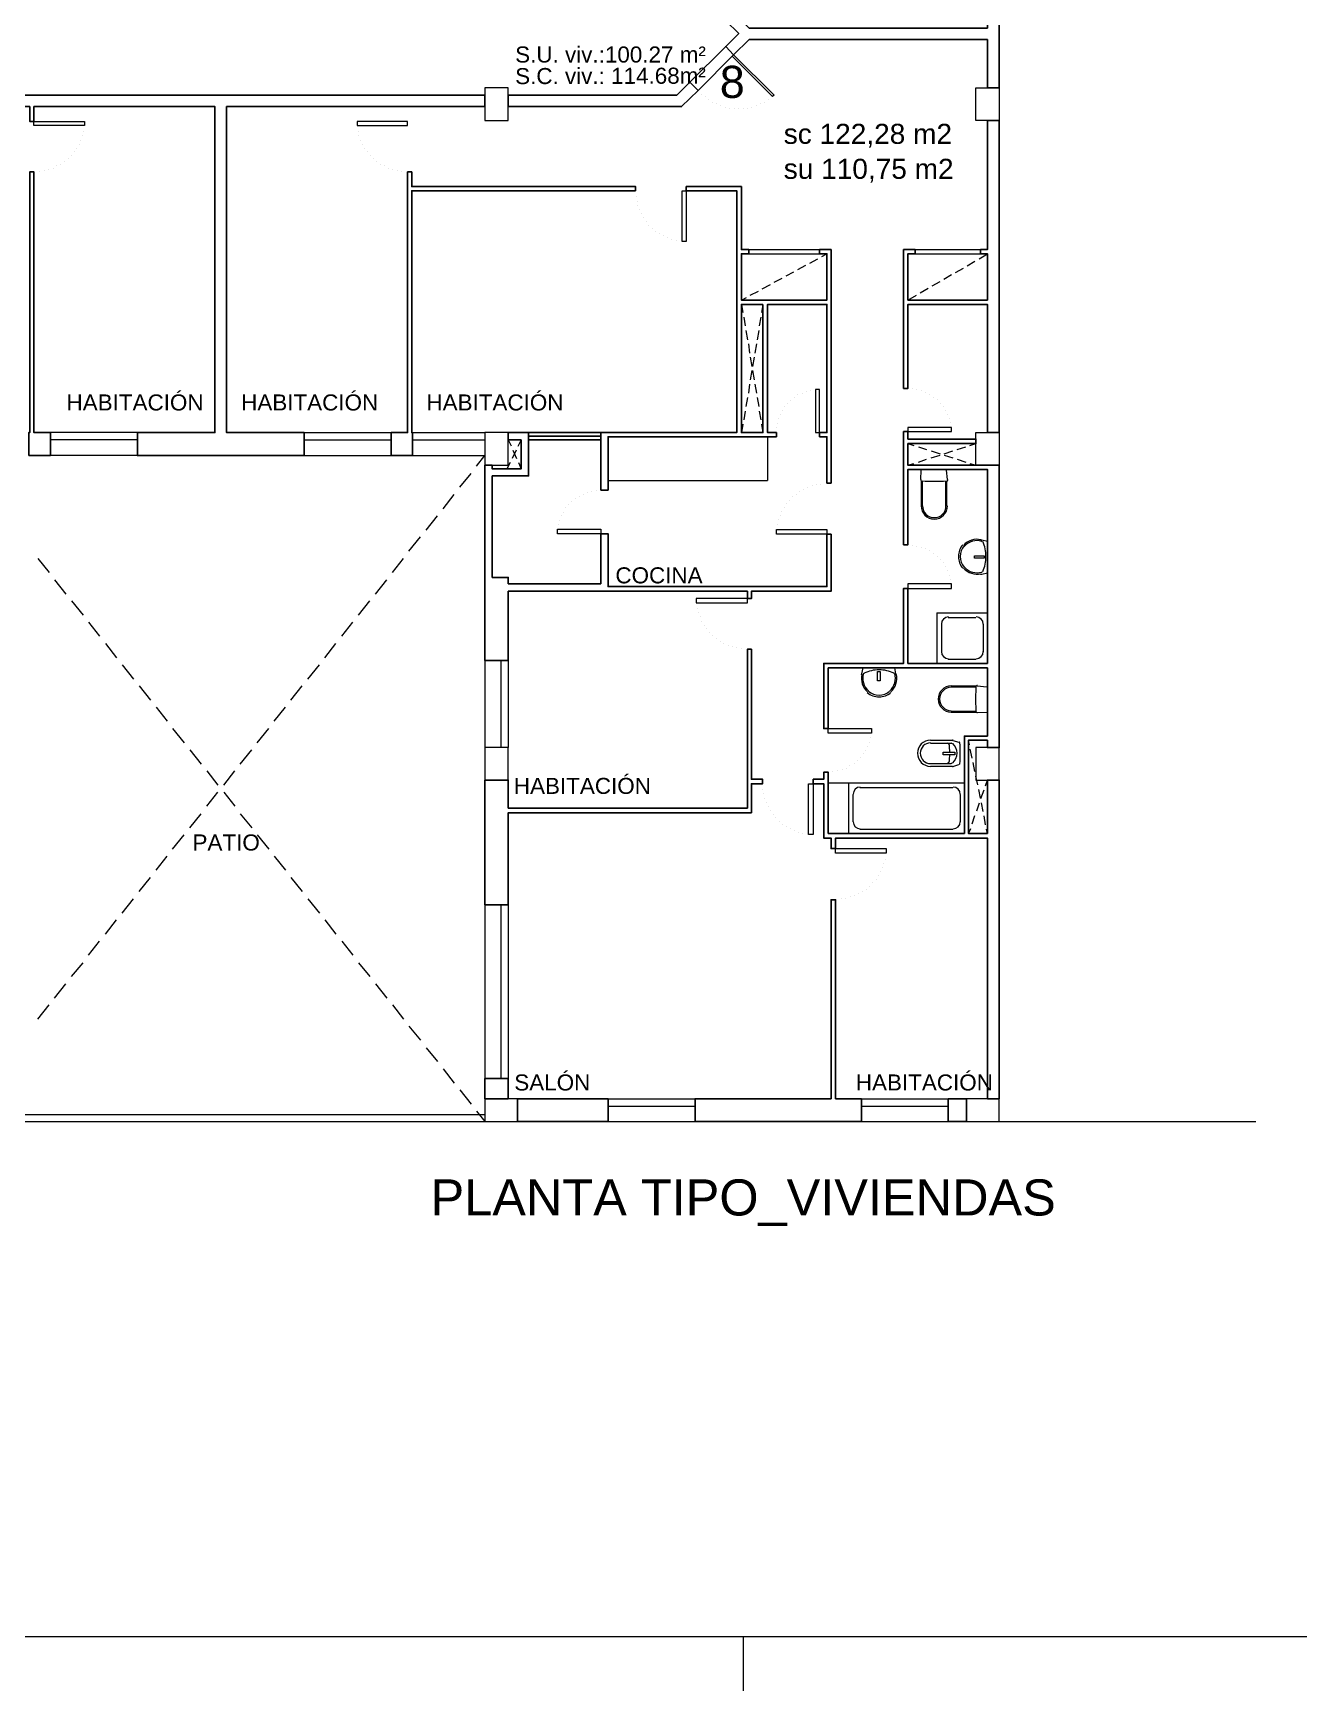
# Model space of a CAD drawing. Header units: millimetres. Extents: x 158 to 1000, y 519 to 900.
# Drawn here: x 501.6 to 618.1, y 601.6 to 754.2 of the extents above; entities that cross this region are included whole.
import ezdxf

# ---------------------------------------------------------------- set-up
doc = ezdxf.new("R2010")
doc.units = ezdxf.units.MM
doc.layers.get('0').update_dxf_attribs({"lineweight": 25})
doc.styles.add('textstyle3', font='Arial.ttf')

msp = doc.modelspace()

# ---------------------------------------------------------------- linework, layer by layer
at = {"color": 251, "lineweight": 5}
msp.add_line((566.97, 606.55), (566.97, 601.56), dxfattribs=at)
at = {"color": 18, "lineweight": 18, "true_color": 0x000000, "flags": 128}
for points in [[(182.96, 606.55), (746.93, 606.55), (746.93, 893.49), (182.96, 893.49), (182.96, 606.55)], [(543.18, 746.17), (545.34, 746.17), (545.34, 749.17), (543.18, 749.17), (543.18, 746.17)], [(588.39, 749.17), (590.55, 749.17), (590.55, 746.17), (588.39, 746.17), (588.39, 749.17)], [(545.34, 717.42), (543.18, 717.42), (543.18, 714.42), (545.34, 714.42), (545.34, 717.42)], [(588.39, 717.42), (590.55, 717.42), (590.55, 714.42), (588.39, 714.42), (588.39, 717.42)], [(545.34, 688.42), (543.18, 688.42), (543.18, 685.42), (545.34, 685.42), (545.34, 688.42)], [(588.39, 685.42), (590.55, 685.42), (590.55, 688.42), (588.39, 688.42), (588.39, 685.42)], [(543.18, 653.97), (546.18, 653.97), (546.18, 656.08), (543.18, 656.08), (543.18, 653.97)], [(587.54, 653.97), (590.55, 653.97), (590.55, 656.08), (587.54, 656.08), (587.54, 653.97)]]:
    msp.add_lwpolyline(points, dxfattribs=at)
at = {"color": 18, "lineweight": 25, "true_color": 0x000000, "flags": 128}
for points in [[(589.45, 749.17), (590.55, 749.17), (590.55, 759.16), (589.45, 759.16), (589.45, 754.68), (567.52, 754.68), (566.08, 756.07), (565.36, 755.35), (566.55, 754.17), (565.36, 752.98), (566.08, 752.22), (567.52, 753.62), (589.45, 753.62), (589.45, 749.17)], [(545.34, 747.44), (545.34, 748.5), (560.87, 748.5), (562.06, 749.68), (562.82, 748.92), (561.3, 747.44), (545.34, 747.44)], [(511.18, 717.42), (511.18, 715.31), (526.54, 715.31), (526.54, 717.42), (519.39, 717.42), (519.39, 747.44), (543.18, 747.44), (543.18, 748.5), (494.54, 748.5), (494.54, 747.44), (501.27, 747.44), (501.27, 746.08), (501.65, 746.08), (501.65, 747.44), (518.33, 747.44), (518.33, 717.42), (511.18, 717.42)], [(589.45, 717.42), (590.55, 717.42), (590.55, 746.17), (589.45, 746.17), (589.45, 734.27), (588.81, 734.27), (588.81, 733.89), (589.45, 733.89), (589.45, 729.62), (582.13, 729.62), (582.13, 733.89), (582.8, 733.89), (582.8, 734.27), (581.74, 734.27), (581.74, 721.49), (582.13, 721.49), (582.13, 729.23), (589.45, 729.23), (589.45, 717.42)], [(501.18, 715.31), (501.18, 717.42), (501.27, 717.42), (501.27, 741.43), (501.65, 741.43), (501.65, 717.42), (503.17, 717.42), (503.17, 715.31), (501.18, 715.31)], [(557.06, 739.69), (557.06, 740.07), (536.45, 740.07), (536.45, 741.43), (536.07, 741.43), (536.07, 717.42), (534.54, 717.42), (534.54, 715.31), (536.53, 715.31), (536.53, 717.42), (536.45, 717.42), (536.45, 739.69), (557.06, 739.69)], [(553.85, 712.13), (554.52, 712.13), (554.52, 717.04), (570.02, 717.04), (570.02, 717.42), (569.21, 717.42), (569.21, 729.23), (574.68, 729.23), (574.68, 717.42), (574, 717.42), (574, 717.04), (574.68, 717.04), (574.68, 712.77), (575.06, 712.77), (575.06, 734.27), (574, 734.27), (574, 733.89), (574.68, 733.89), (574.68, 729.62), (566.8, 729.62), (566.8, 733.89), (567.48, 733.89), (567.48, 734.27), (566.8, 734.27), (566.8, 740.07), (561.72, 740.07), (561.72, 739.69), (566.38, 739.69), (566.38, 717.42), (553.85, 717.42), (553.85, 712.13)], [(568.79, 729.23), (566.8, 729.23), (566.8, 717.42), (568.79, 717.42), (568.79, 729.23)], [(589.45, 656.08), (590.55, 656.08), (590.55, 685.42), (589.45, 685.42), (589.45, 680.51), (587.71, 680.51), (587.71, 689.1), (589.45, 689.1), (589.45, 688.42), (590.55, 688.42), (590.55, 714.42), (582.13, 714.42), (582.13, 716.41), (588.39, 716.41), (588.39, 716.83), (582.13, 716.83), (582.13, 717.34), (582.13, 717.51), (581.74, 717.51), (581.74, 707.09), (582.13, 707.09), (582.13, 714.04), (589.45, 714.04), (589.45, 696.17), (582.13, 696.17), (582.13, 703.07), (581.74, 703.07), (581.74, 696.17), (574.38, 696.17), (574.38, 690.16), (574.8, 690.16), (574.8, 695.75), (589.45, 695.75), (589.45, 689.48), (587.33, 689.48), (587.33, 680.51), (574.8, 680.51), (574.8, 686.14), (574.38, 686.14), (574.38, 685.5), (573.41, 685.5), (573.41, 685.08), (574.38, 685.08), (574.38, 680.09), (575.06, 680.09), (575.06, 679.11), (575.48, 679.11), (575.48, 680.09), (589.45, 680.09), (589.45, 656.08)], [(543.18, 696.43), (545.34, 696.43), (545.34, 702.82), (567.35, 702.82), (567.35, 702.14), (567.73, 702.14), (567.73, 702.82), (575.06, 702.82), (575.06, 708.07), (574.68, 708.07), (574.68, 703.24), (554.52, 703.24), (554.52, 708.11), (553.85, 708.11), (553.85, 703.5), (545.34, 703.5), (545.34, 704.09), (543.86, 704.09), (543.86, 713.44), (547.2, 713.44), (547.2, 717.42), (545.34, 717.42), (545.34, 716.75), (546.52, 716.75), (546.52, 714.08), (543.86, 714.08), (543.86, 714.42), (543.18, 714.42), (543.18, 696.43)], [(553.85, 717.42), (547.2, 717.42)], [(553.85, 717.08), (547.2, 717.08)], [(547.2, 716.75), (553.85, 716.75)], [(543.18, 673.95), (545.34, 673.95), (545.34, 682.41), (567.73, 682.41), (567.73, 685.08), (568.75, 685.08), (568.75, 685.5), (567.73, 685.5), (567.73, 697.48), (567.35, 697.48), (567.35, 682.84), (545.34, 682.84), (545.34, 685.42), (543.18, 685.42), (543.18, 673.95)], [(562.53, 653.97), (562.53, 656.08), (575.06, 656.08), (575.06, 674.41), (575.48, 674.41), (575.48, 656.08), (577.85, 656.08), (577.85, 653.97), (562.53, 653.97)], [(543.18, 656.08), (543.18, 657.94), (545.34, 657.94), (545.34, 656.08), (543.18, 656.08)], [(546.18, 653.97), (546.18, 656.08), (554.52, 656.08), (554.52, 653.97), (546.18, 653.97)], [(587.54, 656.08), (585.85, 656.08), (585.85, 653.97), (587.54, 653.97), (587.54, 656.08)]]:
    msp.add_lwpolyline(points, dxfattribs=at)
at = {"color": 252, "lineweight": 13, "true_color": 0x939598, "flags": 128}
for points in [[(565.36, 752.98), (562.06, 749.68)], [(562.82, 748.92), (566.08, 752.22)]]:
    msp.add_lwpolyline(points, dxfattribs=at)
at = {"color": 251, "lineweight": 5, "flags": 128}
for points in [[(566.08, 752.22), (569.81, 748.5), (569.68, 748.37), (565.95, 752.09), (566.08, 752.22)], [(501.65, 745.7), (501.65, 746.08), (506.31, 746.08), (506.31, 745.7), (501.65, 745.7)], [(536.07, 745.7), (536.07, 746.08), (531.41, 746.08), (531.41, 745.7), (536.07, 745.7)], [(561.34, 739.69), (561.72, 739.69), (561.72, 735.03), (561.34, 735.03), (561.34, 739.69)], [(567.48, 734.27), (574, 734.27)], [(582.8, 734.27), (588.81, 734.27)], [(567.48, 733.89), (574, 733.89)], [(582.8, 733.89), (588.81, 733.89)], [(573.62, 717.42), (574, 717.42), (574, 721.4), (573.62, 721.4), (573.62, 717.42)], [(582.13, 717.89), (582.13, 717.51), (586.15, 717.51), (586.15, 717.89), (582.13, 717.89)], [(553.85, 708.53), (553.85, 708.11), (549.87, 708.11), (549.87, 708.53), (553.85, 708.53)], [(574.68, 708.49), (574.68, 708.07), (570.02, 708.07), (570.02, 708.49), (574.68, 708.49)], [(582.13, 703.5), (582.13, 703.07), (586.15, 703.07), (586.15, 703.5), (582.13, 703.5)], [(567.35, 701.76), (567.35, 702.14), (562.65, 702.14), (562.65, 701.76), (567.35, 701.76)], [(574.8, 689.74), (574.8, 690.16), (578.78, 690.16), (578.78, 689.74), (574.8, 689.74)], [(572.98, 685.08), (573.41, 685.08), (573.41, 680.42), (572.98, 680.42), (572.98, 685.08)], [(575.48, 678.69), (575.48, 679.11), (580.14, 679.11), (580.14, 678.69), (575.48, 678.69)]]:
    msp.add_lwpolyline(points, dxfattribs=at)
at = {"color": 250, "lineweight": 5, "flags": 128}
for points in [[(563.16, 748.58), (563.16, 748.58)], [(563.46, 748.33), (563.46, 748.33)], [(563.8, 748.07), (563.8, 748.07)], [(569.3, 748.07), (569.3, 748.07)], [(569.68, 748.37), (569.68, 748.37)], [(564.13, 747.86), (564.13, 747.86)], [(564.52, 747.69), (564.52, 747.69)], [(564.9, 747.52), (564.9, 747.52)], [(565.32, 747.4), (565.32, 747.4)], [(565.7, 747.31), (565.7, 747.31)], [(566.12, 747.27), (566.12, 747.27)], [(566.55, 747.23), (566.55, 747.23)], [(566.97, 747.27), (566.97, 747.27)], [(567.35, 747.31), (567.35, 747.31)], [(567.77, 747.4), (567.77, 747.4)], [(568.2, 747.52), (568.2, 747.52)], [(568.58, 747.69), (568.58, 747.69)], [(568.92, 747.86), (568.92, 747.86)]]:
    msp.add_lwpolyline(points, dxfattribs=at)
at = {"color": 8, "lineweight": 0, "flags": 128}
for points in [[(506.22, 745.15), (506.22, 745.15)], [(531.5, 745.15), (531.5, 745.15)], [(505.59, 743.63), (505.59, 743.63)], [(505.84, 743.97), (505.84, 743.97)], [(505.97, 744.35), (505.97, 744.35)], [(506.14, 744.77), (506.14, 744.77)], [(531.58, 744.77), (531.58, 744.77)], [(531.75, 744.35), (531.75, 744.35)], [(531.88, 743.97), (531.88, 743.97)], [(532.13, 743.63), (532.13, 743.63)], [(503.77, 741.98), (503.77, 741.98)], [(504.15, 742.15), (504.15, 742.15)], [(504.49, 742.4), (504.49, 742.4)], [(504.83, 742.65), (504.83, 742.65)], [(505.08, 742.95), (505.08, 742.95)], [(505.38, 743.29), (505.38, 743.29)], [(532.34, 743.29), (532.34, 743.29)], [(532.64, 742.95), (532.64, 742.95)], [(532.89, 742.65), (532.89, 742.65)], [(533.23, 742.4), (533.23, 742.4)], [(533.57, 742.15), (533.57, 742.15)], [(533.95, 741.98), (533.95, 741.98)], [(501.65, 741.43), (501.65, 741.43)], [(502.2, 741.47), (502.2, 741.47)], [(502.62, 741.55), (502.62, 741.55)], [(503, 741.64), (503, 741.64)], [(503.43, 741.76), (503.43, 741.76)], [(534.29, 741.76), (534.29, 741.76)], [(534.71, 741.64), (534.71, 741.64)], [(535.09, 741.55), (535.09, 741.55)], [(535.52, 741.47), (535.52, 741.47)], [(536.07, 741.43), (536.07, 741.43)], [(557.06, 739.69), (557.06, 739.69)], [(557.11, 739.14), (557.11, 739.14)], [(557.19, 738.72), (557.19, 738.72)], [(557.28, 738.34), (557.28, 738.34)], [(557.4, 737.95), (557.4, 737.95)], [(557.61, 737.57), (557.61, 737.57)], [(557.78, 737.19), (557.78, 737.19)], [(558.04, 736.85), (558.04, 736.85)], [(558.29, 736.52), (558.29, 736.52)], [(558.59, 736.26), (558.59, 736.26)], [(558.93, 735.97), (558.93, 735.97)], [(559.27, 735.75), (559.27, 735.75)], [(559.6, 735.54), (559.6, 735.54)], [(559.99, 735.37), (559.99, 735.37)], [(560.41, 735.2), (560.41, 735.2)], [(560.79, 735.12), (560.79, 735.12)], [(572.01, 732.45), (572.73, 732.83)], [(573.11, 733.04), (573.83, 733.43)], [(574.21, 733.64), (574.68, 733.89)], [(587.59, 732.79), (588.31, 733.21)], [(588.69, 733.43), (589.45, 733.89)], [(569.81, 731.27), (570.57, 731.65)], [(570.91, 731.86), (571.63, 732.24)], [(584.37, 730.93), (585.09, 731.35)], [(585.43, 731.56), (586.15, 731.99)], [(586.53, 732.16), (587.25, 732.58)], [(566.8, 729.62), (567.27, 729.87)], [(567.61, 730.08), (568.37, 730.46)], [(568.71, 730.67), (569.47, 731.05)], [(582.13, 729.62), (582.93, 730.08)], [(583.27, 730.29), (583.99, 730.72)], [(566.8, 729.23), (566.93, 728.47)], [(568.79, 729.23), (568.66, 728.47)], [(567.01, 728.05), (567.14, 727.24)], [(567.22, 726.82), (567.35, 725.97)], [(568.41, 726.82), (568.24, 725.97)], [(568.58, 728.05), (568.45, 727.24)], [(567.44, 725.59), (567.56, 724.75)], [(568.2, 725.59), (568.03, 724.75)], [(567.61, 724.37), (567.77, 723.52)], [(567.99, 724.37), (567.82, 723.52)], [(567.77, 723.14), (567.61, 722.29)], [(567.82, 723.14), (567.99, 722.29)], [(567.35, 720.64), (567.22, 719.84)], [(567.56, 721.87), (567.44, 721.06)], [(568.03, 721.87), (568.2, 721.06)], [(568.24, 720.64), (568.41, 719.84)], [(571.67, 720.68), (571.67, 720.68)], [(572.01, 720.89), (572.01, 720.89)], [(572.39, 721.06), (572.39, 721.06)], [(572.77, 721.23), (572.77, 721.23)], [(573.15, 721.32), (573.15, 721.32)], [(582.13, 721.49), (582.13, 721.49)], [(582.59, 721.44), (582.59, 721.44)], [(582.97, 721.4), (582.97, 721.4)], [(583.4, 721.28), (583.4, 721.28)], [(583.78, 721.11), (583.78, 721.11)], [(584.16, 720.94), (584.16, 720.94)], [(584.5, 720.68), (584.5, 720.68)], [(567.14, 719.41), (567.01, 718.61)], [(568.45, 719.41), (568.58, 718.61)], [(570.36, 719.07), (570.36, 719.07)], [(570.57, 719.46), (570.57, 719.46)], [(570.78, 719.79), (570.78, 719.79)], [(571.03, 720.13), (571.03, 720.13)], [(571.33, 720.39), (571.33, 720.39)], [(584.84, 720.43), (584.84, 720.43)], [(585.09, 720.13), (585.09, 720.13)], [(585.39, 719.84), (585.39, 719.84)], [(585.6, 719.46), (585.6, 719.46)], [(585.81, 719.12), (585.81, 719.12)], [(566.93, 718.19), (566.8, 717.42)], [(568.66, 718.19), (568.79, 717.42)], [(570.06, 717.85), (570.06, 717.85)], [(570.1, 718.27), (570.1, 718.27)], [(570.23, 718.69), (570.23, 718.69)], [(585.94, 718.74), (585.94, 718.74)], [(586.06, 718.31), (586.06, 718.31)], [(545.34, 716.75), (545.59, 716.2)], [(546.52, 716.75), (546.23, 716.15)], [(569.21, 717.04), (569.21, 713.02)], [(570.02, 717.42), (570.02, 717.42)], [(582.13, 716.41), (582.68, 716.24)], [(583.1, 716.11), (583.86, 715.86)], [(586.66, 715.86), (587.46, 716.11)], [(587.84, 716.24), (588.39, 716.41)], [(545.51, 714.67), (545.21, 714.08)], [(546.06, 715.81), (545.68, 715.05)], [(545.76, 715.81), (546.1, 715.05)], [(546.27, 714.67), (546.52, 714.08)], [(582.13, 714.42), (582.68, 714.59)], [(583.1, 714.71), (583.86, 714.97)], [(584.28, 715.73), (585.09, 715.48)], [(584.28, 715.09), (585.09, 715.35)], [(585.47, 715.48), (586.27, 715.73)], [(585.47, 715.35), (586.27, 715.09)], [(586.66, 714.97), (587.46, 714.71)], [(587.84, 714.59), (588.39, 714.42)], [(554.52, 713.02), (569.21, 713.02)], [(583.31, 713.11), (583.35, 713.95)], [(583.35, 712.98), (583.35, 710.65)], [(584.54, 714.04), (583.44, 714.04)], [(583.44, 712.94), (583.44, 710.65)], [(584.54, 714.04), (585.64, 714.04)], [(585.64, 710.65), (585.64, 712.94)], [(585.77, 713.11), (585.68, 713.95)], [(585.72, 710.65), (585.72, 712.98)], [(551.86, 711.58), (551.86, 711.58)], [(552.24, 711.75), (552.24, 711.75)], [(552.62, 711.92), (552.62, 711.92)], [(553, 712), (553, 712)], [(553.42, 712.09), (553.42, 712.09)], [(553.85, 712.13), (553.85, 712.13)], [(571.5, 711.5), (571.5, 711.5)], [(571.84, 711.75), (571.84, 711.75)], [(572.18, 712), (572.18, 712)], [(572.52, 712.22), (572.52, 712.22)], [(572.9, 712.39), (572.9, 712.39)], [(573.32, 712.51), (573.32, 712.51)], [(573.7, 712.64), (573.7, 712.64)], [(574.12, 712.68), (574.12, 712.68)], [(574.68, 712.77), (574.68, 712.77)], [(550.42, 710.1), (550.42, 710.1)], [(550.63, 710.48), (550.63, 710.48)], [(550.88, 710.78), (550.88, 710.78)], [(551.18, 711.07), (551.18, 711.07)], [(551.52, 711.33), (551.52, 711.33)], [(570.48, 710.18), (570.48, 710.18)], [(570.74, 710.57), (570.74, 710.57)], [(570.95, 710.9), (570.95, 710.9)], [(571.2, 711.2), (571.2, 711.2)], [(549.95, 708.96), (549.95, 708.96)], [(550.04, 709.34), (550.04, 709.34)], [(550.21, 709.76), (550.21, 709.76)], [(570.1, 709), (570.1, 709)], [(570.19, 709.42), (570.19, 709.42)], [(570.36, 709.8), (570.36, 709.8)], [(582.13, 707.09), (582.13, 707.09)], [(582.59, 707.05), (582.59, 707.05)], [(582.97, 706.97), (582.97, 706.97)], [(583.4, 706.88), (583.4, 706.88)], [(588.81, 707.56), (588.94, 707.56)], [(588.94, 707.56), (589.45, 707.43)], [(589.45, 707.39), (589.45, 707.39)], [(589.45, 705.99), (589.45, 707.39)], [(583.78, 706.71), (583.78, 706.71)], [(584.16, 706.54), (584.16, 706.54)], [(584.5, 706.29), (584.5, 706.29)], [(584.84, 706.04), (584.84, 706.04)], [(585.09, 705.74), (585.09, 705.74)], [(585.39, 705.44), (585.39, 705.44)], [(589.15, 706.08), (589.15, 705.87), (588.26, 705.87), (588.26, 706.08), (589.15, 706.08)], [(589.45, 705.99), (589.45, 704.55)], [(585.6, 705.06), (585.6, 705.06)], [(585.81, 704.72), (585.81, 704.72)], [(585.94, 704.3), (585.94, 704.3)], [(586.06, 703.92), (586.06, 703.92)], [(588.81, 704.38), (588.94, 704.38)], [(588.94, 704.38), (589.45, 704.51)], [(589.45, 704.55), (589.45, 704.55)], [(562.78, 701.21), (562.78, 701.21)], [(562.86, 700.83), (562.86, 700.83)], [(584.79, 700.83), (584.79, 696.17)], [(584.79, 700.83), (589.45, 700.83)], [(562.99, 700.45), (562.99, 700.45)], [(563.16, 700.07), (563.16, 700.07)], [(563.37, 699.69), (563.37, 699.69)], [(563.63, 699.35), (563.63, 699.35)], [(585.22, 699.77), (585.22, 697.23)], [(585.85, 700.41), (588.39, 700.41)], [(589.07, 699.77), (589.07, 697.23)], [(563.88, 699.05), (563.88, 699.05)], [(564.18, 698.71), (564.18, 698.71)], [(564.52, 698.46), (564.52, 698.46)], [(564.85, 698.2), (564.85, 698.2)], [(565.19, 698.03), (565.19, 698.03)], [(565.57, 697.82), (565.57, 697.82)], [(565.95, 697.7), (565.95, 697.7)], [(566.38, 697.61), (566.38, 697.61)], [(566.8, 697.53), (566.8, 697.53)], [(567.35, 697.48), (567.35, 697.48)], [(585.85, 696.55), (588.39, 696.55)], [(577.85, 695.11), (577.89, 695.2)], [(577.89, 695.2), (578.02, 695.75)], [(579.46, 695.75), (578.02, 695.75)], [(578.02, 695.71), (578.02, 695.71)], [(579.33, 695.41), (579.59, 695.41), (579.59, 694.56), (579.33, 694.56), (579.33, 695.41)], [(579.46, 695.75), (580.9, 695.75)], [(580.9, 695.71), (580.9, 695.71)], [(581.03, 695.2), (580.94, 695.75)], [(581.07, 695.11), (581.03, 695.2)], [(588.43, 694.06), (586.11, 694.06)], [(588.39, 693.97), (586.11, 693.97)], [(588.39, 693.97), (588.35, 692.87)], [(588.52, 694.1), (589.41, 694.01)], [(589.45, 692.87), (589.45, 693.97)], [(586.11, 691.77), (588.39, 691.77)], [(586.11, 691.68), (588.43, 691.68)], [(588.35, 692.87), (588.39, 691.77)], [(588.52, 691.64), (589.41, 691.68)], [(589.45, 692.87), (589.45, 691.77)], [(578.44, 688.55), (578.44, 688.55)], [(578.61, 688.93), (578.61, 688.93)], [(578.7, 689.31), (578.7, 689.31)], [(586.23, 689.06), (584.2, 689.06)], [(584.2, 688.81), (586.11, 688.81)], [(586.27, 689.06), (586.82, 688.93)], [(587.8, 688.68), (587.71, 689.1)], [(577.17, 686.94), (577.17, 686.94)], [(577.47, 687.2), (577.47, 687.2)], [(577.77, 687.49), (577.77, 687.49)], [(578.02, 687.83), (578.02, 687.83)], [(578.27, 688.17), (578.27, 688.17)], [(584.2, 686.94), (586.11, 686.94)], [(586.44, 688), (586.44, 687.75), (585.39, 687.75), (585.39, 688), (586.44, 688)], [(588.05, 687.45), (587.88, 688.26)], [(588.31, 686.22), (588.14, 687.03)], [(574.8, 686.14), (574.8, 686.14)], [(575.23, 686.18), (575.23, 686.18)], [(575.65, 686.27), (575.65, 686.27)], [(576.07, 686.39), (576.07, 686.39)], [(576.45, 686.52), (576.45, 686.52)], [(576.79, 686.73), (576.79, 686.73)], [(586.23, 686.69), (584.2, 686.69)], [(586.27, 686.69), (586.82, 686.86)], [(588.56, 685), (588.39, 685.8)], [(589.28, 684.91), (589.45, 685.42)], [(568.75, 685.08), (568.75, 685.08)], [(568.79, 684.53), (568.79, 684.53)], [(568.83, 684.15), (568.83, 684.15)], [(574.8, 685.17), (587.33, 685.17)], [(576.66, 685.17), (576.66, 680.51)], [(577.05, 684.11), (577.05, 681.57)], [(577.72, 684.74), (586.27, 684.74)], [(586.95, 684.11), (586.95, 681.57)], [(588.81, 683.77), (588.65, 684.57)], [(588.86, 683.73), (589.15, 684.53)], [(568.96, 683.73), (568.96, 683.73)], [(569.09, 683.34), (569.09, 683.34)], [(569.26, 682.96), (569.26, 682.96)], [(569.47, 682.58), (569.47, 682.58)], [(588.48, 682.58), (588.73, 683.34)], [(589.07, 682.54), (588.9, 683.34)], [(569.72, 682.24), (569.72, 682.24)], [(569.98, 681.95), (569.98, 681.95)], [(570.27, 681.65), (570.27, 681.65)], [(570.57, 681.36), (570.57, 681.36)], [(570.95, 681.14), (570.95, 681.14)], [(571.29, 680.93), (571.29, 680.93)], [(577.72, 680.89), (586.27, 680.89)], [(587.71, 680.51), (587.93, 680.97)], [(588.05, 681.4), (588.31, 682.16)], [(589.28, 681.31), (589.15, 682.12)], [(589.45, 680.51), (589.36, 680.89)], [(571.67, 680.76), (571.67, 680.76)], [(572.05, 680.64), (572.05, 680.64)], [(572.47, 680.51), (572.47, 680.51)], [(580.05, 678.14), (580.05, 678.14)], [(579.2, 676.28), (579.2, 676.28)], [(579.42, 676.61), (579.42, 676.61)], [(579.63, 676.99), (579.63, 676.99)], [(579.8, 677.38), (579.8, 677.38)], [(579.92, 677.76), (579.92, 677.76)], [(577.22, 674.79), (577.22, 674.79)], [(577.6, 674.96), (577.6, 674.96)], [(577.98, 675.17), (577.98, 675.17)], [(578.32, 675.39), (578.32, 675.39)], [(578.61, 675.64), (578.61, 675.64)], [(578.91, 675.98), (578.91, 675.98)], [(575.48, 674.41), (575.48, 674.41)], [(576.03, 674.5), (576.03, 674.5)], [(576.41, 674.54), (576.41, 674.54)], [(576.83, 674.67), (576.83, 674.67)]]:
    msp.add_lwpolyline(points, dxfattribs=at)
at = {"color": 163, "lineweight": 5, "true_color": 0x6e8add, "flags": 128}
for points in [[(511.18, 717.42), (503.17, 717.42)], [(511.18, 716.75), (503.17, 716.75)], [(526.54, 717.42), (534.54, 717.42)], [(526.54, 716.75), (534.54, 716.75)], [(536.53, 717.42), (543.18, 717.42)], [(536.53, 716.75), (543.18, 716.75)], [(511.18, 715.31), (503.17, 715.31)], [(526.54, 715.31), (534.54, 715.31)], [(536.53, 715.31), (543.18, 715.31)], [(543.18, 696.43), (543.18, 688.42)], [(544.66, 696.43), (544.66, 688.42)], [(545.34, 696.43), (545.34, 688.42)], [(543.18, 673.95), (543.18, 657.94)], [(544.66, 673.95), (544.66, 657.94)], [(545.34, 673.95), (545.34, 657.94)], [(554.52, 656.08), (562.53, 656.08)], [(554.52, 655.4), (562.53, 655.4)], [(577.85, 656.08), (585.85, 656.08)], [(577.85, 655.4), (585.85, 655.4)], [(554.52, 653.97), (562.53, 653.97)], [(577.85, 653.97), (585.85, 653.97)]]:
    msp.add_lwpolyline(points, dxfattribs=at)
at = {"color": 252, "lineweight": 5, "flags": 128}
for points in [[(542.42, 714.33), (543.18, 715.31)], [(540.89, 712.39), (541.91, 713.66)], [(539.33, 710.4), (540.34, 711.71)], [(537.76, 708.45), (538.82, 709.76)], [(536.19, 706.5), (537.25, 707.81)], [(502.03, 705.82), (503.05, 704.55)], [(534.67, 704.55), (535.69, 705.82)], [(503.56, 703.88), (504.61, 702.56)], [(533.1, 702.56), (534.16, 703.88)], [(505.12, 701.93), (506.18, 700.62)], [(531.54, 700.62), (532.6, 701.93)], [(506.69, 699.98), (507.7, 698.67)], [(530.01, 698.67), (531.03, 699.98)], [(508.25, 697.99), (509.27, 696.68)], [(528.45, 696.68), (529.46, 697.99)], [(509.78, 696.04), (510.84, 694.73)], [(526.88, 694.73), (527.94, 696.04)], [(511.34, 694.1), (512.4, 692.79)], [(525.31, 692.79), (526.37, 694.1)], [(512.91, 692.15), (513.93, 690.84)], [(523.79, 690.84), (524.81, 692.15)], [(514.43, 690.16), (515.49, 688.85)], [(522.22, 688.85), (523.28, 690.16)], [(516, 688.21), (517.06, 686.9)], [(520.66, 686.9), (521.72, 688.21)], [(517.57, 686.27), (518.58, 684.95)], [(519.13, 684.95), (520.15, 686.27)], [(517.57, 683.01), (518.58, 684.32)], [(519.13, 684.32), (520.15, 683.01)], [(516, 681.02), (517.06, 682.33)], [(520.66, 682.33), (521.72, 681.02)], [(514.43, 679.07), (515.49, 680.38)], [(522.22, 680.38), (523.28, 679.07)], [(512.91, 677.12), (513.93, 678.43)], [(523.79, 678.43), (524.81, 677.12)], [(511.34, 675.17), (512.4, 676.44)], [(525.31, 676.44), (526.37, 675.17)], [(509.78, 673.18), (510.84, 674.5)], [(526.88, 674.5), (527.94, 673.18)], [(508.25, 671.24), (509.27, 672.55)], [(528.45, 672.55), (529.46, 671.24)], [(506.69, 669.29), (507.7, 670.6)], [(530.01, 670.6), (531.03, 669.29)], [(505.12, 667.34), (506.18, 668.61)], [(531.54, 668.61), (532.6, 667.34)], [(503.56, 665.35), (504.61, 666.67)], [(533.1, 666.67), (534.16, 665.35)], [(502.03, 663.41), (503.05, 664.72)], [(534.67, 664.72), (535.69, 663.41)], [(536.19, 662.77), (537.25, 661.46)], [(537.76, 660.78), (538.82, 659.51)], [(539.33, 658.83), (540.34, 657.52)], [(540.89, 656.89), (541.91, 655.57)], [(542.42, 654.94), (543.18, 653.97)]]:
    msp.add_lwpolyline(points, dxfattribs=at)
at = {"color": 253, "lineweight": 5, "flags": 128}
for points in [[(494.54, 654.64), (543.18, 654.64)], [(494.54, 653.97), (543.18, 653.97)], [(590.55, 653.97), (614.17, 653.97)]]:
    msp.add_lwpolyline(points, dxfattribs=at)
at = {"color": 8, "lineweight": 0}
for points in [[(583.31, 713.1), (583.31, 713.06), (583.32, 713.02), (583.35, 712.99)], [(583.35, 712.99), (583.37, 712.96), (583.41, 712.94), (583.45, 712.94)], [(583.46, 714.04), (583.43, 714.04), (583.4, 714.01), (583.4, 713.98)], [(583.44, 712.97), (583.82, 712.95), (584.19, 712.94), (584.56, 712.94)], [(584.56, 712.94), (584.93, 712.94), (585.3, 712.95), (585.68, 712.97)], [(585.72, 713.98), (585.72, 714.01), (585.69, 714.04), (585.66, 714.04)], [(585.67, 712.94), (585.71, 712.94), (585.75, 712.96), (585.77, 712.99)], [(585.77, 712.99), (585.8, 713.02), (585.81, 713.06), (585.81, 713.1)], [(583.35, 710.67), (583.35, 710), (583.89, 709.46), (584.56, 709.46)], [(583.48, 710.67), (583.48, 710.07), (583.96, 709.59), (584.56, 709.59)], [(584.56, 709.46), (585.23, 709.46), (585.77, 710), (585.77, 710.67)], [(584.56, 709.59), (585.16, 709.59), (585.64, 710.07), (585.64, 710.67)], [(587.2, 707.1), (586.93, 706.8), (586.78, 706.42), (586.78, 706.01)], [(587.32, 706.99), (587.08, 706.72), (586.95, 706.37), (586.95, 706.01)], [(588.85, 707.56), (588.26, 707.69), (587.65, 707.49), (587.25, 707.04)], [(588.93, 707.41), (588.36, 707.58), (587.74, 707.4), (587.35, 706.96)], [(588.97, 707.37), (588.96, 707.4), (588.94, 707.42), (588.91, 707.43)], [(589.32, 706.01), (589.32, 706.49), (589.22, 706.96), (589.02, 707.39)], [(586.78, 706.01), (586.78, 705.61), (586.93, 705.23), (587.2, 704.93)], [(586.95, 706.01), (586.95, 705.65), (587.08, 705.31), (587.32, 705.04)], [(589.02, 704.64), (589.22, 705.07), (589.32, 705.54), (589.32, 706.01)], [(587.25, 704.94), (587.65, 704.49), (588.26, 704.3), (588.85, 704.42)], [(587.35, 705.03), (587.74, 704.58), (588.36, 704.41), (588.93, 704.57)], [(588.91, 704.56), (588.94, 704.57), (588.96, 704.59), (588.97, 704.61)], [(585.87, 700.45), (585.51, 700.45), (585.22, 700.15), (585.22, 699.79)], [(589.07, 699.79), (589.07, 700.15), (588.77, 700.45), (588.41, 700.45)], [(585.22, 697.25), (585.22, 696.89), (585.51, 696.6), (585.87, 696.6)], [(588.41, 696.6), (588.77, 696.6), (589.07, 696.89), (589.07, 697.25)], [(577.89, 695.15), (577.76, 694.56), (577.96, 693.95), (578.41, 693.55)], [(578.04, 695.23), (577.87, 694.66), (578.05, 694.04), (578.49, 693.64)], [(578.12, 695.27), (578.1, 695.26), (578.07, 695.24), (578.07, 695.21)], [(579.48, 695.58), (579, 695.58), (578.53, 695.47), (578.1, 695.27)], [(580.86, 695.27), (580.43, 695.47), (579.96, 695.58), (579.48, 695.58)], [(580.47, 693.64), (580.91, 694.04), (581.09, 694.66), (580.92, 695.23)], [(580.55, 693.55), (581, 693.95), (581.2, 694.56), (581.07, 695.15)], [(580.89, 695.21), (580.89, 695.24), (580.86, 695.26), (580.84, 695.27)], [(578.39, 693.5), (578.69, 693.23), (579.08, 693.08), (579.48, 693.08)], [(578.51, 693.62), (578.77, 693.38), (579.12, 693.25), (579.48, 693.25)], [(579.48, 693.25), (579.84, 693.25), (580.19, 693.38), (580.45, 693.62)], [(579.48, 693.08), (579.88, 693.08), (580.27, 693.23), (580.57, 693.5)], [(586.13, 694.1), (585.46, 694.1), (584.92, 693.56), (584.92, 692.89)], [(586.13, 693.97), (585.53, 693.97), (585.05, 693.49), (585.05, 692.89)], [(588.44, 694.1), (588.41, 694.08), (588.39, 694.04), (588.39, 694)], [(588.55, 694.14), (588.51, 694.14), (588.47, 694.13), (588.44, 694.1)], [(589.49, 693.99), (589.49, 694.02), (589.47, 694.05), (589.43, 694.05)], [(584.92, 692.89), (584.92, 692.22), (585.46, 691.68), (586.13, 691.68)], [(585.05, 692.89), (585.05, 692.29), (585.53, 691.81), (586.13, 691.81)], [(588.39, 691.78), (588.39, 691.74), (588.41, 691.7), (588.44, 691.68)], [(588.44, 691.68), (588.47, 691.65), (588.51, 691.64), (588.55, 691.64)], [(589.43, 691.73), (589.47, 691.73), (589.49, 691.76), (589.49, 691.79)], [(584.22, 689.1), (583.55, 689.1), (583.01, 688.56), (583.01, 687.9)], [(584.22, 688.85), (583.7, 688.85), (583.27, 688.42), (583.27, 687.9)], [(585.94, 688.66), (585.93, 688.74), (585.87, 688.81), (585.79, 688.81)], [(585.98, 688.01), (585.98, 688.23), (585.97, 688.45), (585.97, 688.67)], [(586.23, 688.77), (586.2, 688.79), (586.16, 688.81), (586.13, 688.81)], [(586.29, 689.1), (586.28, 689.1), (586.27, 689.1), (586.25, 689.1)], [(586.66, 687.9), (586.66, 688.24), (586.51, 688.56), (586.26, 688.79)], [(586.91, 688.87), (586.91, 688.9), (586.89, 688.92), (586.86, 688.93)], [(586.95, 687.9), (586.95, 688.22), (586.94, 688.55), (586.92, 688.87)], [(583.01, 687.9), (583.01, 687.23), (583.55, 686.69), (584.22, 686.69)], [(583.27, 687.9), (583.27, 687.37), (583.7, 686.94), (584.22, 686.94)], [(585.79, 686.99), (585.87, 686.99), (585.93, 687.05), (585.94, 687.13)], [(585.97, 687.13), (585.97, 687.34), (585.98, 687.56), (585.98, 687.78)], [(586.13, 686.99), (586.16, 686.99), (586.2, 687), (586.23, 687.02)], [(586.26, 687), (586.51, 687.23), (586.66, 687.55), (586.66, 687.9)], [(586.92, 686.92), (586.94, 687.24), (586.95, 687.57), (586.95, 687.9)], [(586.25, 686.69), (586.27, 686.69), (586.28, 686.69), (586.29, 686.69)], [(586.86, 686.86), (586.89, 686.87), (586.91, 686.89), (586.91, 686.92)], [(577.74, 684.78), (577.38, 684.78), (577.09, 684.49), (577.09, 684.13)], [(586.95, 684.13), (586.95, 684.49), (586.66, 684.78), (586.3, 684.78)], [(577.09, 681.59), (577.09, 681.23), (577.38, 680.93), (577.74, 680.93)], [(586.3, 680.93), (586.66, 680.93), (586.95, 681.23), (586.95, 681.59)]]:
    msp.add_open_spline(points, degree=3, dxfattribs=at)

# ---------------------------------------------------------------- texts
at = {"color": 18, "true_color": 0x000000, "style": 'textstyle3'}
for s, height, p in [('S.U. viv.:100.27 m² ', 1.4783, (545.97, 751.5)), ('8', 2.96, (564.81, 748.24)), ('sc 122,28 m2', 1.8478, (570.7, 744.01)), ('su 110,75 m2', 1.8478, (570.7, 740.79)), ('HABITACIÓN', 1.478, (504.66, 719.46)), ('HABITACIÓN', 1.478, (520.74, 719.46)), ('HABITACIÓN', 1.478, (537.8, 719.46)), ('COCINA ', 1.478, (555.2, 703.54)), ('HABITACIÓN', 1.478, (545.85, 684.15)), ('PATIO', 1.478, (516.26, 678.94)), ('SALÓN', 1.478, (545.89, 656.84)), ('HABITACIÓN', 1.478, (577.34, 656.84)), ('PLANTA TIPO_VIVIENDAS', 3.3258, (538.18, 645.33))]:
    msp.add_text(s, height=height, dxfattribs=at).set_placement(p)
msp.add_text('S.C. viv.: 114.68m² ', height=1.4783, rotation=0.1536, dxfattribs=at).set_placement((545.97, 749.51))

doc.saveas('drawing.dxf')
